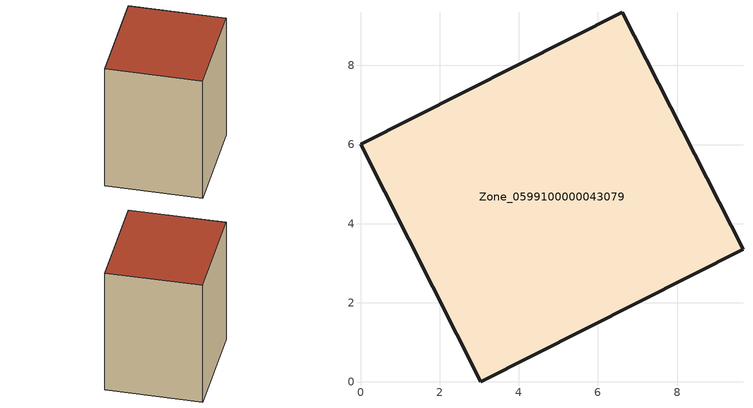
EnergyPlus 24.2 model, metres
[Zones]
Zone_0599100000043079
 floor ground (C_G): 9.67,3.35 3.04,0 0,6.01 6.61,9.35 z3.1
 wall outside (C_F): 3.04,0 9.67,3.35 6.61,9.35 0,6.01 3.04,0 z3.1:12.71
 roof outside (C_R): 6.61,9.35 0,6.01 3.04,0 9.67,3.35 z12.71
[BUILDING]
Pand.0599100000043079: North Axis=0; Terrain=City; Loads Convergence Tolerance Value=0.04; Temperature Convergence Tolerance Value=0.4; Solar Distribution=FullExterior; Maximum Number of Warmup Days=25; Minimum Number of Warmup Days=1
[Site:Location]
Rotterdam.The.Hague.AP_ZH_NLD Design_Conditions: Latitude=51.96; Longitude=4.45; Time Zone=1; Elevation=-4.5
[SITE:GROUNDTEMPERATURE:BUILDINGSURFACE]
18, 18, 18, 18, 18, 18, 18, 18, 18, 18, 18, 18
[MATERIAL] Thermal Absorptance=0.9; Solar Absorptance=0.7; Visible Absorptance=0.7
Name | Roughness | Thickness | Conductivity | Density | Specific Heat
G.TI.1946 | MediumSmooth | 0.15 | 1 | 540 | 1210
F.TI.1946 | Rough | 0.3 | 0.857143 | 1920 | 840
R.TI.1946 | MediumRough | 0.2 | 0.1 | 1500 | 1000
[CONSTRUCTION]
C_G: G.TI.1946
C_F: F.TI.1946
C_R: R.TI.1946
[ZONE]
Zone_0599100000043079: Type=1; Multiplier=1; Ceiling Height=Autocalculate; Volume=Autocalculate; Floor Area=autocalculate; Part of Total Floor Area=Yes
[ZONEINFILTRATION:DESIGNFLOWRATE]
Infil_Zone_0599100000043079: Zone or ZoneList or Space or SpaceList=Zone_0599100000043079; Schedule=AlwaysOn; Design Flow Rate Calculation Method=Flow/Area; Flow Rate per Floor Area=0.003; Constant Term Coefficient=1; Temperature Term Coefficient=0; Velocity Term Coefficient=0; Velocity Squared Term Coefficient=0
[HVACTEMPLATE:ZONE:IDEALLOADSAIRSYSTEM]
Zone_0599100000043079: Maximum Heating Supply Air Temperature=50; Minimum Cooling Supply Air Temperature=13; Maximum Heating Supply Air Humidity Ratio=0.0156; Minimum Cooling Supply Air Humidity Ratio=0.0077; Heating Limit=NoLimit; Cooling Limit=NoLimit; Dehumidification Control Type=ConstantSensibleHeatRatio; Cooling Sensible Heat Ratio=0.7; Dehumidification Setpoint=60; Humidification Control Type=None; Humidification Setpoint=30; Outdoor Air Method=None; Outdoor Air Flow Rate per Person=0.00944; Outdoor Air Flow Rate per Zone Floor Area=0; Outdoor Air Flow Rate per Zone=0; Demand Controlled Ventilation Type=None; Outdoor Air Economizer Type=NoEconomizer; Heat Recovery Type=None; Sensible Heat Recovery Effectiveness=0.7; Latent Heat Recovery Effectiveness=0.65
[ZONECONTROL:THERMOSTAT]
ThermostatControl_Zone_0599100000043079: Zone or ZoneList=Zone_0599100000043079; Control Type Schedule=DualSetpointControlType; Control 1=Thermostat_Zone_0599100000043079; Temperature Difference Between Cutout And Setpoint=0
[THERMOSTATSETPOINT:DUALSETPOINT]
Thermostat_Zone_0599100000043079: Heating Setpoint Temperature Schedule=HeatingSetpoint_Zone_0599100000043079; Cooling Setpoint Temperature Schedule=CoolingSetpoint_Zone_0599100000043079
[SCHEDULE:COMPACT]
HeatingSetpoint_Zone_0599100000043079: Through: 12/31, For: AllDays, Until: 24:00, 21
CoolingSetpoint_Zone_0599100000043079: Through: 12/31, For: AllDays, Until: 24:00, 24
DualSetpointControlType: Through: 12/31, For: AllDays, Until: 24:00, 4
AlwaysOn: Through: 12/31, For: AllDays, Until: 24:00, 1
